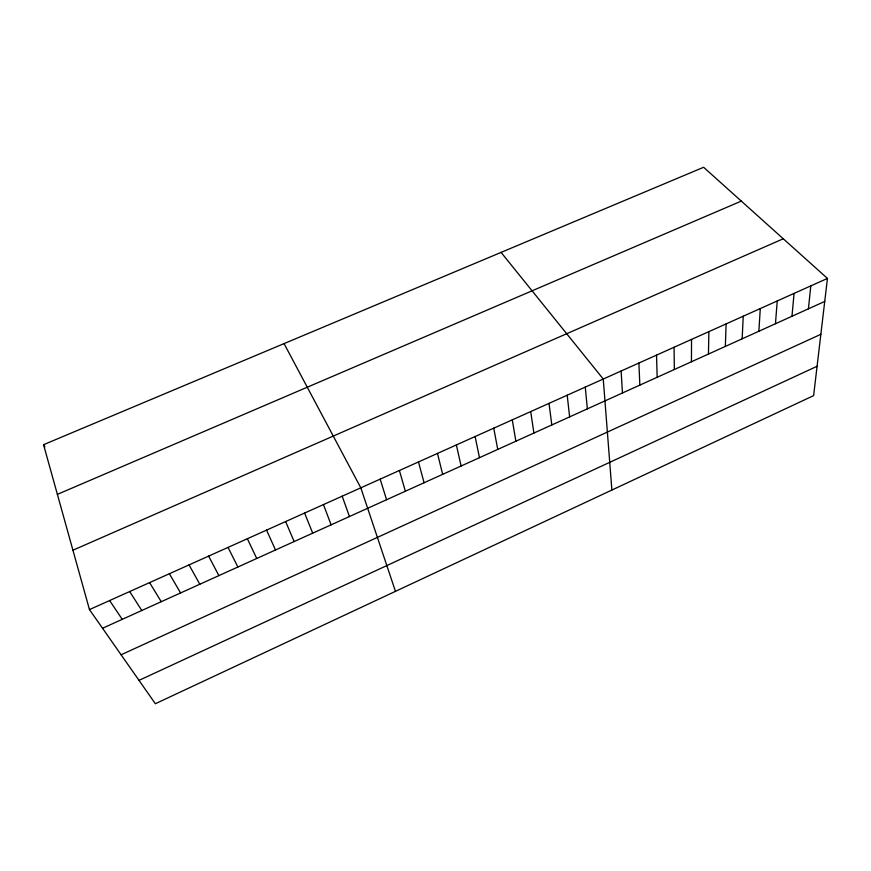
<?xml version="1.0" encoding="UTF-8"?>
<svg xmlns="http://www.w3.org/2000/svg" width="871" height="871" viewBox="0 0 871 871"><rect width="100%" height="100%" fill="white"/><g stroke="black" fill="none" stroke-linecap="round" stroke-linejoin="round"><path stroke-width="1.31" d="M691.443 361.759L691.53 339.429M708.45 354.072L708.874 331.644M725.347 346.418L726.109 323.903M742.146 338.819L743.246 316.217M758.859 331.252L760.285 308.574M775.462 323.74L777.226 300.963M791.979 316.271L794.058 293.407M808.408 308.835L810.803 285.895M827.45 278.426L813.623 395.619L155.365 703.724L89.463 609.591L43.55 444.689L703.616 167.276L827.45 278.426L89.463 609.591M139.022 680.371L817.085 366.277M121.102 654.774L820.852 334.312M102.538 628.263L824.739 301.442M72.935 550.222L783.269 238.774M57.388 494.369L741.297 201.103M501.086 252.394L603.255 379.037L611.878 490.046M109.637 600.544L122.234 619.357M129.681 591.551L141.799 610.506M43.55 444.689L44.922 446.856M149.594 582.612L161.244 601.698M169.388 573.728L180.58 592.955M189.061 564.898L199.797 584.256M284.055 343.61L360.812 487.836L395.456 591.344M208.615 556.123L218.893 575.611M228.039 547.413L237.881 567.021M247.353 538.746L256.749 558.485M266.548 530.123L275.508 549.993M285.634 521.566L294.158 541.555M304.6 513.052L312.7 533.161M323.446 504.592L331.122 524.821M342.183 496.187L349.445 516.536M380.159 479.148L386.582 499.725M399.386 470.525L405.385 491.222M418.494 461.946L424.079 482.763M437.482 453.421L442.664 474.347M456.35 444.95L461.129 465.996M475.109 436.534L479.486 457.689M493.759 428.173L497.733 449.425M512.279 419.855L515.872 441.216M530.7 411.591L533.901 433.061M549.002 403.382L551.822 424.95M567.195 395.216L569.634 416.882M585.279 387.105L587.348 408.869M621.121 371.013L622.46 392.984M638.879 363.044L639.858 385.113M656.538 355.128L657.159 377.285M674.078 347.257L674.35 369.5"/></g></svg>
